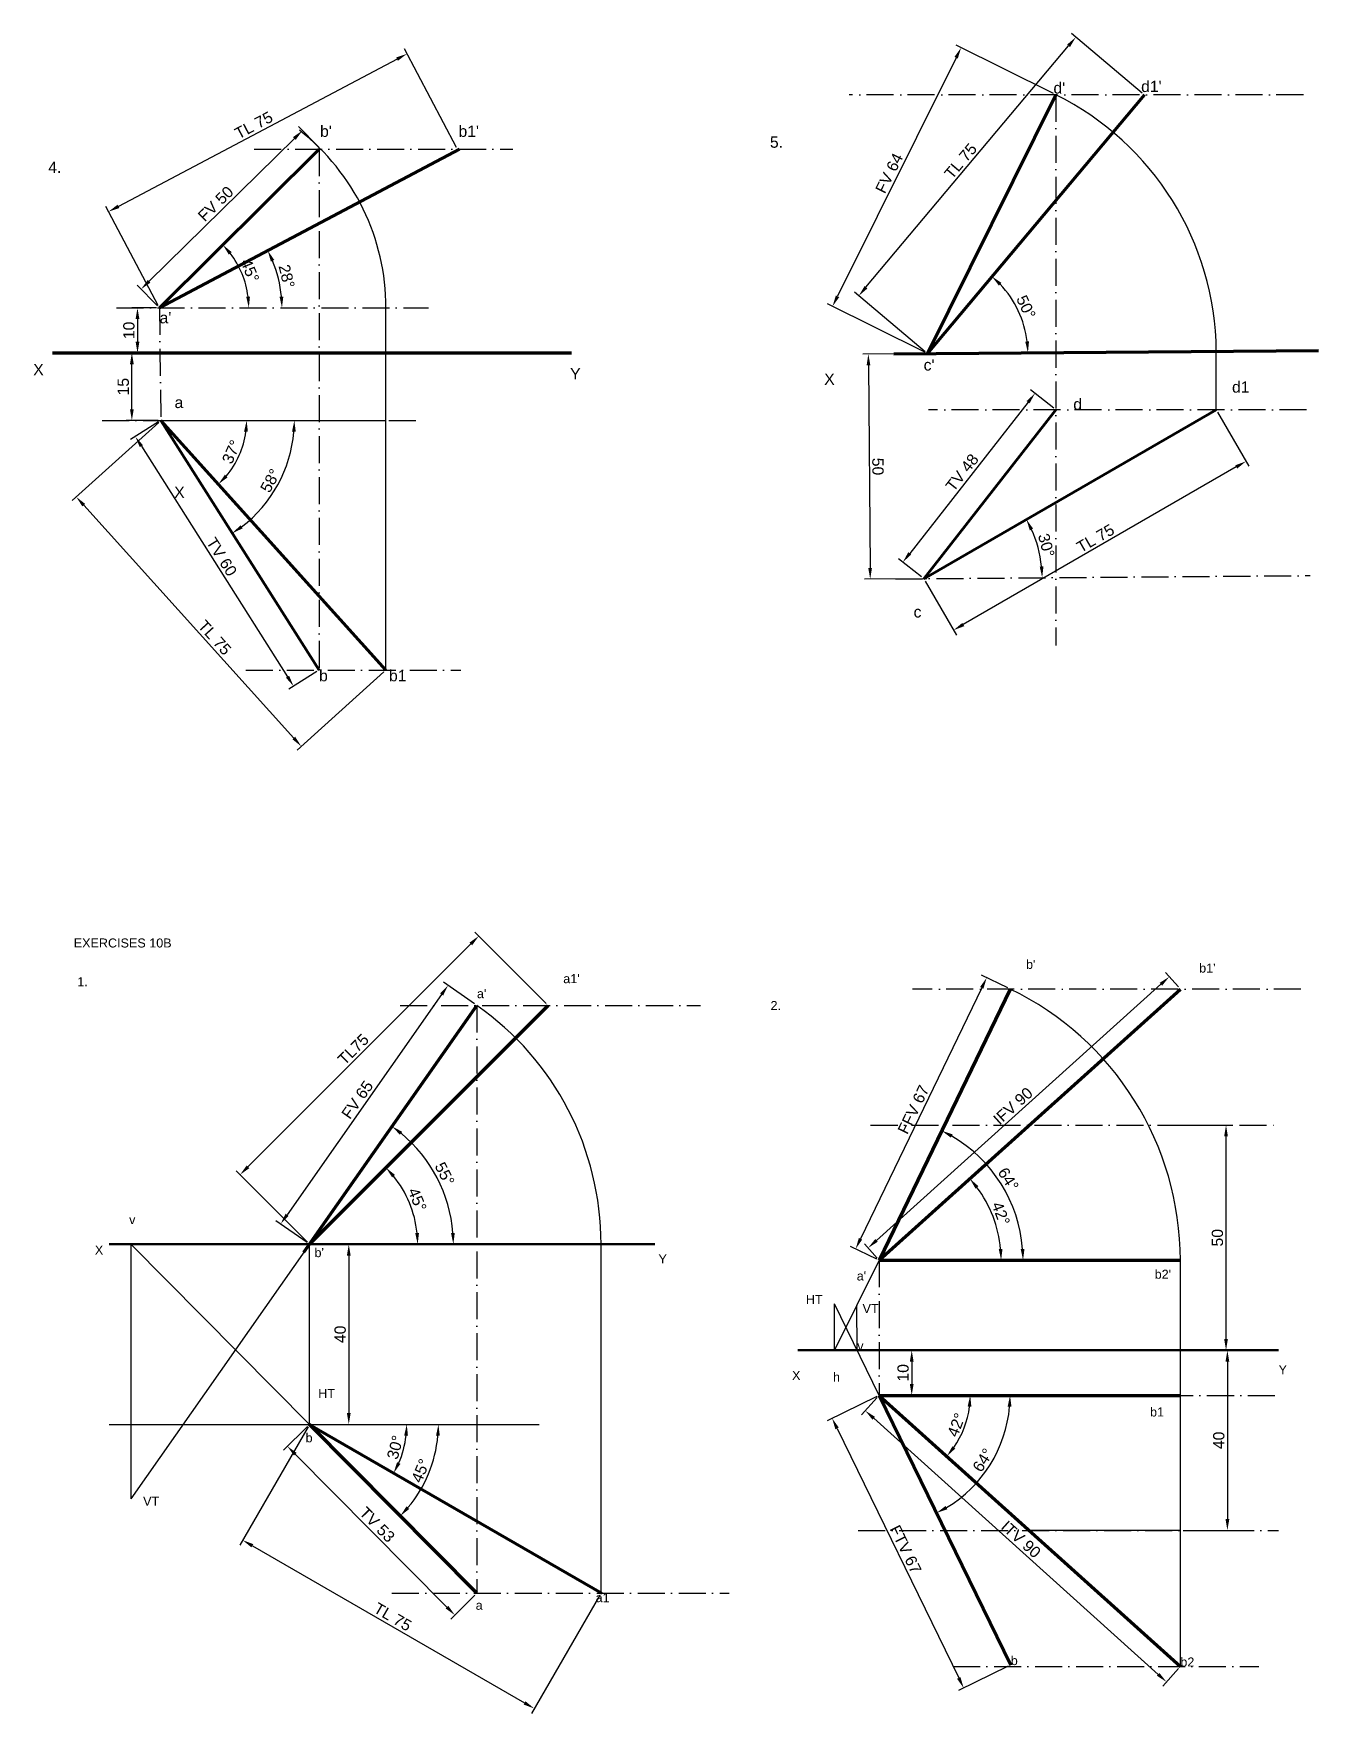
# Model space of a CAD drawing. Header units: millimetres. Extents: x 1097 to 1596, y 1025 to 1725.
# Drawn here: x 1096.7 to 1382.1, y 1337.9 to 1710.9 of the extents above; entities that cross this region are included whole.
import ezdxf

# ---------------------------------------------------------------- set-up
doc = ezdxf.new("R2010")
doc.units = ezdxf.units.MM
doc.header["$LTSCALE"] = 0.5
doc.linetypes.add('ACAD_ISO10W100', pattern=[18, 12, -3, 0, -3])
doc.styles.get("Standard").update_dxf_attribs({"font": 'arial.ttf'})
doc.dimstyles.new('ISO-25', dxfattribs={"dimtxt": 2.5, "dimasz": 2.5, "dimexe": 1.25, "dimexo": 0.625, "dimtad": 1, "dimdec": 0, "dimtxsty": 'Standard', "dimcen": 2.5, "dimadec": 0, "dimazin": 0, "dimtfac": 1, "dimtdec": 0, "dimtmove": 0, "dimatfit": 3, "dimfxl": 1, "dimarcsym": 0})

# ---------------------------------------------------------------- blocks, each defined once
blk = doc.blocks.new('*D1')
at = {"color": 0, "lineweight": -2, "transparency": 16777216}
for p, q in [((1342.99, 1697.74), (1327.26, 1710.94)), ((1281.61, 1654.59), (1326.61, 1708.22)), ((1294.78, 1640.29), (1279.05, 1653.48))]:
    blk.add_line(p, q, dxfattribs=at)
at = {"color": 0, "transparency": 16777216}
for points in [[(1326.29, 1708.49), (1326.93, 1707.95), (1328.22, 1710.13)], [(1281.3, 1654.86), (1281.93, 1654.33), (1280.01, 1652.68)]]:
    blk.add_solid(points, dxfattribs=at)
at = {"layer": 'Defpoints', "color": 0, "transparency": 16777216}
for p in [(1328.22, 1710.13), (1343.47, 1697.34), (1295.26, 1639.88)]:
    blk.add_point(p, dxfattribs=at)
at = {"color": 0, "transparency": 16777216, "insert": (1302.66, 1682.62), "char_height": 2.5, "attachment_point": 5, "rotation": 50}
blk.add_mtext('TL 75', dxfattribs=at)
blk = doc.blocks.new('*D2')
at = {"color": 0, "lineweight": -2, "transparency": 16777216}
for p, q in [((1294.71, 1639.88), (1280.9, 1639.77)), ((1282.17, 1637.28), (1282.54, 1592.28)), ((1295.11, 1589.88), (1281.31, 1589.77))]:
    blk.add_line(p, q, dxfattribs=at)
at = {"color": 0, "transparency": 16777216}
for points in [[(1282.59, 1637.28), (1281.76, 1637.28), (1282.15, 1639.78)], [(1282.95, 1592.28), (1282.12, 1592.28), (1282.56, 1589.78)]]:
    blk.add_solid(points, dxfattribs=at)
at = {"layer": 'Defpoints', "color": 0, "transparency": 16777216}
for p in [(1295.34, 1639.89), (1282.56, 1589.78), (1295.74, 1589.89)]:
    blk.add_point(p, dxfattribs=at)
at = {"color": 0, "transparency": 16777216, "insert": (1284.26, 1614.79), "char_height": 2.5, "attachment_point": 5, "rotation": 270.4626}
blk.add_mtext('50', dxfattribs=at)
blk = doc.blocks.new('*D3')
at = {"color": 0, "lineweight": -2, "transparency": 16777216}
blk.add_arc((1295.26, 1639.88), 22.32, 6.8833, 43.5793, dxfattribs=at)
at = {"color": 0, "transparency": 16777216}
for points in [[(1311.14, 1654.97), (1311.71, 1655.58), (1309.6, 1656.98)], [(1317.83, 1642.59), (1317, 1642.53), (1317.58, 1640.06)]]:
    blk.add_solid(points, dxfattribs=at)
at = {"layer": 'Defpoints', "color": 0, "transparency": 16777216}
for p in [(1343.47, 1697.34), (1316.6, 1646.4), (1287.78, 1639.82), (1295.26, 1639.88), (1382.1, 1640.59)]:
    blk.add_point(p, dxfattribs=at)
at = {"color": 0, "transparency": 16777216, "insert": (1317.17, 1650.21), "char_height": 2.5, "attachment_point": 5, "rotation": 295.2313}
blk.add_mtext('50°', dxfattribs=at)
blk = doc.blocks.new('*D4')
at = {"color": 0, "lineweight": -2, "transparency": 16777216}
blk.add_arc((1294.46, 1589.88), 26.3, 5.9114, 24.5512, dxfattribs=at)
at = {"color": 0, "transparency": 16777216}
for points in [[(1318.01, 1600.61), (1318.75, 1600.99), (1317.24, 1603.03)], [(1321.04, 1592.61), (1320.21, 1592.56), (1320.76, 1590.09)]]:
    blk.add_solid(points, dxfattribs=at)
at = {"layer": 'Defpoints', "color": 0, "transparency": 16777216}
for p in [(1359.42, 1627.38), (1320.34, 1594.58), (1288.19, 1589.83), (1294.46, 1589.88), (1380.31, 1590.57)]:
    blk.add_point(p, dxfattribs=at)
at = {"color": 0, "transparency": 16777216, "insert": (1321.67, 1597.29), "char_height": 2.5, "attachment_point": 5, "rotation": 285.2313}
blk.add_mtext('30°', dxfattribs=at)
blk = doc.blocks.new('*D5')
at = {"color": 0, "lineweight": -2, "transparency": 16777216}
for p, q in [((1301.64, 1705.57), (1275.3, 1652.6)), ((1323.26, 1697.62), (1301.63, 1708.37)), ((1294.7, 1640.16), (1273.07, 1650.91))]:
    blk.add_line(p, q, dxfattribs=at)
at = {"color": 0, "transparency": 16777216}
for points in [[(1301.27, 1705.76), (1302.01, 1705.39), (1302.75, 1707.81)], [(1274.93, 1652.78), (1275.68, 1652.41), (1274.19, 1650.36)]]:
    blk.add_solid(points, dxfattribs=at)
at = {"layer": 'Defpoints', "color": 0, "transparency": 16777216}
for p in [(1323.82, 1697.34), (1274.19, 1650.36), (1295.26, 1639.88)]:
    blk.add_point(p, dxfattribs=at)
at = {"color": 0, "transparency": 16777216, "insert": (1286.77, 1679.93), "char_height": 2.5, "attachment_point": 5, "rotation": 63.5663}
blk.add_mtext('FV 64', dxfattribs=at)
blk = doc.blocks.new('*D6')
at = {"color": 0, "lineweight": -2, "transparency": 16777216}
for p, q in [((1359.73, 1626.84), (1366.64, 1614.86)), ((1363.85, 1614.69), (1303.23, 1579.69)), ((1294.78, 1589.34), (1301.69, 1577.36))]:
    blk.add_line(p, q, dxfattribs=at)
at = {"color": 0, "transparency": 16777216}
for points in [[(1363.64, 1615.06), (1364.06, 1614.33), (1366.02, 1615.94)], [(1303.02, 1580.06), (1303.44, 1579.33), (1301.06, 1578.44)]]:
    blk.add_solid(points, dxfattribs=at)
at = {"layer": 'Defpoints', "color": 0, "transparency": 16777216}
for p in [(1359.42, 1627.38), (1294.46, 1589.88), (1301.06, 1578.44)]:
    blk.add_point(p, dxfattribs=at)
at = {"color": 0, "transparency": 16777216, "insert": (1332.59, 1598.84), "char_height": 2.5, "attachment_point": 5, "rotation": 30}
blk.add_mtext('TL 75', dxfattribs=at)
blk = doc.blocks.new('*D7')
at = {"color": 0, "lineweight": -2, "transparency": 16777216}
for p, q in [((1323.33, 1627.76), (1318.17, 1631.8)), ((1317.61, 1629.06), (1291.34, 1595.5)), ((1293.97, 1590.26), (1288.81, 1594.3))]:
    blk.add_line(p, q, dxfattribs=at)
at = {"color": 0, "transparency": 16777216}
for points in [[(1317.28, 1629.32), (1317.94, 1628.81), (1319.15, 1631.03)], [(1291.01, 1595.76), (1291.66, 1595.24), (1289.8, 1593.53)]]:
    blk.add_solid(points, dxfattribs=at)
at = {"layer": 'Defpoints', "color": 0, "transparency": 16777216}
for p in [(1323.82, 1627.38), (1289.8, 1593.53), (1294.46, 1589.88)]:
    blk.add_point(p, dxfattribs=at)
at = {"color": 0, "transparency": 16777216, "insert": (1302.98, 1613.45), "char_height": 2.5, "attachment_point": 5, "rotation": 51.9463}
blk.add_mtext('TV 48', dxfattribs=at)
blk = doc.blocks.new('*D9')
at = {"color": 0, "lineweight": -2, "transparency": 16777216}
for p, q in [((1124.55, 1624.6), (1105.28, 1607.22)), ((1154.53, 1554.49), (1107.88, 1606.21)), ((1174.55, 1569.17), (1155.28, 1551.79))]:
    blk.add_line(p, q, dxfattribs=at)
at = {"color": 0, "transparency": 16777216}
for points in [[(1108.19, 1606.48), (1107.57, 1605.93), (1106.21, 1608.06)], [(1154.84, 1554.77), (1154.23, 1554.21), (1156.21, 1552.63)]]:
    blk.add_solid(points, dxfattribs=at)
at = {"layer": 'Defpoints', "color": 0, "transparency": 16777216}
for p in [(1125.01, 1625.02), (1106.21, 1608.06), (1175.01, 1569.59)]:
    blk.add_point(p, dxfattribs=at)
at = {"color": 0, "transparency": 16777216, "insert": (1136.97, 1576.79), "char_height": 2.5, "attachment_point": 5, "rotation": 312.0516}
blk.add_mtext('TL 75', dxfattribs=at)
blk = doc.blocks.new('*D10')
at = {"color": 0, "lineweight": -2, "transparency": 16777216}
for p, q in [((1177.47, 1705.28), (1115.59, 1672.56)), ((1190.69, 1685.63), (1179.1, 1707.55)), ((1124.39, 1650.57), (1112.8, 1672.5))]:
    blk.add_line(p, q, dxfattribs=at)
at = {"color": 0, "transparency": 16777216}
for points in [[(1177.28, 1705.65), (1177.66, 1704.91), (1179.68, 1706.45)], [(1115.4, 1672.93), (1115.79, 1672.19), (1113.38, 1671.39)]]:
    blk.add_solid(points, dxfattribs=at)
at = {"layer": 'Defpoints', "color": 0, "transparency": 16777216}
for p in [(1190.98, 1685.08), (1113.38, 1671.39), (1124.68, 1650.02)]:
    blk.add_point(p, dxfattribs=at)
at = {"color": 0, "transparency": 16777216, "insert": (1145.64, 1690.6), "char_height": 2.5, "attachment_point": 5, "rotation": 27.8661}
blk.add_mtext('TL 75', dxfattribs=at)
blk = doc.blocks.new('*D11')
at = {"color": 0, "lineweight": -2, "transparency": 16777216}
for p, q in [((1124.06, 1650.02), (1118.57, 1650.02)), ((1119.82, 1647.52), (1119.82, 1642.52)), ((1124.06, 1640.02), (1118.57, 1640.02))]:
    blk.add_line(p, q, dxfattribs=at)
at = {"color": 0, "transparency": 16777216}
for points in [[(1119.4, 1647.52), (1120.24, 1647.52), (1119.82, 1650.02)], [(1119.4, 1642.52), (1120.24, 1642.52), (1119.82, 1640.02)]]:
    blk.add_solid(points, dxfattribs=at)
at = {"layer": 'Defpoints', "color": 0, "transparency": 16777216}
for p in [(1124.68, 1650.02), (1119.82, 1640.02), (1124.68, 1640.02)]:
    blk.add_point(p, dxfattribs=at)
at = {"color": 0, "transparency": 16777216, "insert": (1117.92, 1645.02), "char_height": 2.5, "attachment_point": 5, "rotation": 90}
blk.add_mtext('10', dxfattribs=at)
blk = doc.blocks.new('*D12')
at = {"color": 0, "lineweight": -2, "transparency": 16777216}
for p, q in [((1124.39, 1640.02), (1117.32, 1640.02)), ((1118.57, 1627.52), (1118.57, 1637.52)), ((1124.39, 1625.02), (1117.32, 1625.02))]:
    blk.add_line(p, q, dxfattribs=at)
at = {"color": 0, "transparency": 16777216}
for points in [[(1118.15, 1637.52), (1118.99, 1637.52), (1118.57, 1640.02)], [(1118.15, 1627.52), (1118.99, 1627.52), (1118.57, 1625.02)]]:
    blk.add_solid(points, dxfattribs=at)
at = {"layer": 'Defpoints', "color": 0, "transparency": 16777216}
for p in [(1118.57, 1640.02), (1125.01, 1640.02), (1125.01, 1625.02)]:
    blk.add_point(p, dxfattribs=at)
at = {"color": 0, "transparency": 16777216, "insert": (1116.67, 1632.52), "char_height": 2.5, "attachment_point": 5, "rotation": 90}
blk.add_mtext('15', dxfattribs=at)
blk = doc.blocks.new('*D13')
at = {"color": 0, "lineweight": -2, "transparency": 16777216}
for p, q in [((1160.08, 1685.71), (1155.57, 1690.3)), ((1122.39, 1655.92), (1154.66, 1687.65)), ((1124.24, 1650.47), (1119.73, 1655.06))]:
    blk.add_line(p, q, dxfattribs=at)
at = {"color": 0, "transparency": 16777216}
for points in [[(1154.37, 1687.95), (1154.96, 1687.35), (1156.45, 1689.4)], [(1122.1, 1656.21), (1122.68, 1655.62), (1120.61, 1654.16)]]:
    blk.add_solid(points, dxfattribs=at)
at = {"layer": 'Defpoints', "color": 0, "transparency": 16777216}
for p in [(1156.45, 1689.4), (1160.52, 1685.26), (1124.68, 1650.02)]:
    blk.add_point(p, dxfattribs=at)
at = {"color": 0, "transparency": 16777216, "insert": (1137.19, 1673.14), "char_height": 2.5, "attachment_point": 5, "rotation": 44.516}
blk.add_mtext('FV 50', dxfattribs=at)
blk = doc.blocks.new('*D14')
at = {"color": 0, "lineweight": -2, "transparency": 16777216}
for p, q in [((1124.48, 1624.69), (1118.28, 1620.76)), ((1120.68, 1619.32), (1153.14, 1568.11)), ((1159.62, 1569.26), (1153.43, 1565.33))]:
    blk.add_line(p, q, dxfattribs=at)
at = {"color": 0, "transparency": 16777216}
for points in [[(1121.03, 1619.54), (1120.33, 1619.09), (1119.34, 1621.43)], [(1153.49, 1568.33), (1152.79, 1567.89), (1154.48, 1566)]]:
    blk.add_solid(points, dxfattribs=at)
at = {"layer": 'Defpoints', "color": 0, "transparency": 16777216}
for p in [(1125.01, 1625.02), (1160.15, 1569.59), (1154.48, 1566)]:
    blk.add_point(p, dxfattribs=at)
at = {"color": 0, "transparency": 16777216, "insert": (1138.52, 1594.73), "char_height": 2.5, "attachment_point": 5, "rotation": 302.3729}
blk.add_mtext('TV 60', dxfattribs=at)
blk = doc.blocks.new('*D15')
at = {"color": 0, "lineweight": -2, "transparency": 16777216}
blk.add_arc((1124.68, 1650.02), 19.86, 7.2168, 37.5965, dxfattribs=at)
at = {"color": 0, "transparency": 16777216}
for points in [[(1140.1, 1661.86), (1140.73, 1662.41), (1138.77, 1664.02)], [(1144.8, 1652.54), (1143.97, 1652.49), (1144.54, 1650.02)]]:
    blk.add_solid(points, dxfattribs=at)
at = {"layer": 'Defpoints', "color": 0, "transparency": 16777216}
for p in [(1160.15, 1685.26), (1143.87, 1655.14), (1115.19, 1650.02), (1124.68, 1650.02), (1184.42, 1650.02)]:
    blk.add_point(p, dxfattribs=at)
at = {"color": 0, "transparency": 16777216, "insert": (1144.8, 1658.31), "char_height": 2.5, "attachment_point": 5, "rotation": 292.4067}
blk.add_mtext('45°', dxfattribs=at)
blk = doc.blocks.new('*D16')
at = {"color": 0, "lineweight": -2, "transparency": 16777216}
blk.add_arc((1124.68, 1650.02), 27.23, 5.2623, 22.6037, dxfattribs=at)
at = {"color": 0, "transparency": 16777216}
for points in [[(1149.44, 1660.31), (1150.2, 1660.66), (1148.75, 1662.75)], [(1152.21, 1652.54), (1151.38, 1652.5), (1151.91, 1650.02)]]:
    blk.add_solid(points, dxfattribs=at)
at = {"layer": 'Defpoints', "color": 0, "transparency": 16777216}
for p in [(1191.33, 1685.26), (1151.55, 1654.42), (1115.19, 1650.02), (1124.68, 1650.02), (1184.42, 1650.02)]:
    blk.add_point(p, dxfattribs=at)
at = {"color": 0, "transparency": 16777216, "insert": (1152.95, 1657.04), "char_height": 2.5, "attachment_point": 5, "rotation": 283.933}
blk.add_mtext('28°', dxfattribs=at)
blk = doc.blocks.new('*D17')
at = {"color": 0, "lineweight": -2, "transparency": 16777216}
blk.add_arc((1125.01, 1625.02), 19.06, 319.5708, 352.4808, dxfattribs=at)
at = {"color": 0, "transparency": 16777216}
for points in [[(1143.49, 1622.55), (1144.33, 1622.5), (1144.07, 1625.02)], [(1139.82, 1612.37), (1139.22, 1612.95), (1137.78, 1610.87)]]:
    blk.add_solid(points, dxfattribs=at)
at = {"layer": 'Defpoints', "color": 0, "transparency": 16777216}
for p in [(1125.01, 1625.02), (1125.01, 1625.02), (1175.01, 1625.02), (1141.18, 1614.93), (1175.01, 1569.59)]:
    blk.add_point(p, dxfattribs=at)
at = {"color": 0, "transparency": 16777216, "insert": (1140.69, 1618.05), "char_height": 2.5, "attachment_point": 5, "rotation": 66.0258}
blk.add_mtext('37%%D', dxfattribs=at)
blk = doc.blocks.new('*D18')
at = {"color": 0, "lineweight": -2, "transparency": 16777216}
blk.add_arc((1125.01, 1625.02), 29.65, 307.2049, 355.168, dxfattribs=at)
at = {"color": 0, "transparency": 16777216}
for points in [[(1154.14, 1622.54), (1154.97, 1622.51), (1154.66, 1625.02)], [(1143.18, 1601.06), (1142.7, 1601.75), (1140.89, 1599.98)]]:
    blk.add_solid(points, dxfattribs=at)
at = {"layer": 'Defpoints', "color": 0, "transparency": 16777216}
for p in [(1125.01, 1625.02), (1125.01, 1625.02), (1175.01, 1625.02), (1148.24, 1606.6), (1160.15, 1569.59)]:
    blk.add_point(p, dxfattribs=at)
at = {"color": 0, "transparency": 16777216, "insert": (1149.33, 1611.65), "char_height": 2.5, "attachment_point": 5, "rotation": 61.1865}
blk.add_mtext('58°', dxfattribs=at)
blk = doc.blocks.new('*D36')
at = {"color": 0, "lineweight": -2, "transparency": 16777216}
for p, q in [((1194.7, 1495.45), (1187.78, 1500.3)), ((1187.37, 1497.54), (1153.04, 1448.6)), ((1157.5, 1442.42), (1150.58, 1447.27))]:
    blk.add_line(p, q, dxfattribs=at)
at = {"color": 0, "transparency": 16777216}
for points in [[(1187.03, 1497.78), (1187.71, 1497.3), (1188.81, 1499.58)], [(1152.7, 1448.84), (1153.38, 1448.36), (1151.61, 1446.55)]]:
    blk.add_solid(points, dxfattribs=at)
at = {"layer": 'Defpoints', "color": 0, "transparency": 16777216}
for p in [(1195.21, 1495.09), (1151.61, 1446.55), (1158.01, 1442.06)]:
    blk.add_point(p, dxfattribs=at)
at = {"color": 0, "transparency": 16777216, "insert": (1168.65, 1474.16), "char_height": 2.5, "attachment_point": 5, "rotation": 54.953}
blk.add_mtext('FV 65', dxfattribs=at)
blk = doc.blocks.new('*D37')
at = {"color": 0, "lineweight": -2, "transparency": 16777216}
for p, q in [((1210.6, 1495.53), (1194.73, 1511.4)), ((1193.85, 1508.75), (1144.35, 1459.25)), ((1157.57, 1442.5), (1141.7, 1458.37))]:
    blk.add_line(p, q, dxfattribs=at)
at = {"color": 0, "transparency": 16777216}
for points in [[(1193.56, 1509.05), (1194.15, 1508.46), (1195.62, 1510.52)], [(1144.06, 1459.55), (1144.65, 1458.96), (1142.59, 1457.49)]]:
    blk.add_solid(points, dxfattribs=at)
at = {"layer": 'Defpoints', "color": 0, "transparency": 16777216}
for p in [(1211.05, 1495.09), (1142.59, 1457.49), (1158.01, 1442.06)]:
    blk.add_point(p, dxfattribs=at)
at = {"color": 0, "transparency": 16777216, "insert": (1167.76, 1485.34), "char_height": 2.5, "width": 3.5795, "attachment_point": 5, "rotation": 45}
blk.add_mtext('TL75', dxfattribs=at)
blk = doc.blocks.new('*D38')
at = {"color": 0, "lineweight": -2, "transparency": 16777216}
for p, q in [((1157.57, 1401.62), (1152.22, 1396.32)), ((1188.55, 1361.47), (1154.87, 1395.42)), ((1194.77, 1364.12), (1189.42, 1358.82))]:
    blk.add_line(p, q, dxfattribs=at)
at = {"color": 0, "transparency": 16777216}
for points in [[(1155.17, 1395.72), (1154.58, 1395.13), (1153.11, 1397.2)], [(1188.85, 1361.76), (1188.25, 1361.18), (1190.31, 1359.7)]]:
    blk.add_solid(points, dxfattribs=at)
at = {"layer": 'Defpoints', "color": 0, "transparency": 16777216}
for p in [(1158.01, 1402.06), (1153.11, 1397.2), (1195.21, 1364.56)]:
    blk.add_point(p, dxfattribs=at)
at = {"color": 0, "transparency": 16777216, "insert": (1173.06, 1379.79), "char_height": 2.5, "attachment_point": 5, "rotation": 314.7692}
blk.add_mtext('TV 53', dxfattribs=at)
blk = doc.blocks.new('*D39')
at = {"color": 0, "lineweight": -2, "transparency": 16777216}
for p, q in [((1157.7, 1401.52), (1142.55, 1375.27)), ((1145.34, 1375.1), (1205.79, 1340.2)), ((1222.48, 1364.12), (1207.33, 1337.87))]:
    blk.add_line(p, q, dxfattribs=at)
at = {"color": 0, "transparency": 16777216}
for points in [[(1145.55, 1375.46), (1145.13, 1374.74), (1143.17, 1376.35)], [(1205.99, 1340.56), (1205.58, 1339.84), (1207.95, 1338.95)]]:
    blk.add_solid(points, dxfattribs=at)
at = {"layer": 'Defpoints', "color": 0, "transparency": 16777216}
for p in [(1158.01, 1402.06), (1222.79, 1364.66), (1207.95, 1338.95)]:
    blk.add_point(p, dxfattribs=at)
at = {"color": 0, "transparency": 16777216, "insert": (1176.51, 1359.3), "char_height": 2.5, "attachment_point": 5, "rotation": 330}
blk.add_mtext('TL 75', dxfattribs=at)
blk = doc.blocks.new('*D40')
at = {"color": 0, "lineweight": -2, "transparency": 16777216}
for p, q in [((1158.64, 1442.06), (1168, 1442.06)), ((1166.75, 1439.56), (1166.75, 1404.56)), ((1158.64, 1402.06), (1168, 1402.06))]:
    blk.add_line(p, q, dxfattribs=at)
at = {"color": 0, "transparency": 16777216}
for points in [[(1166.33, 1439.56), (1167.16, 1439.56), (1166.75, 1442.06)], [(1166.33, 1404.56), (1167.16, 1404.56), (1166.75, 1402.06)]]:
    blk.add_solid(points, dxfattribs=at)
at = {"layer": 'Defpoints', "color": 0, "transparency": 16777216}
for p in [(1158.01, 1442.06), (1158.01, 1402.06), (1166.75, 1402.06)]:
    blk.add_point(p, dxfattribs=at)
at = {"color": 0, "transparency": 16777216, "insert": (1164.84, 1422.06), "char_height": 2.5, "attachment_point": 5, "rotation": 90}
blk.add_mtext('40', dxfattribs=at)
blk = doc.blocks.new('*D41')
at = {"color": 0, "lineweight": -2, "transparency": 16777216}
blk.add_arc((1158.01, 1442.06), 24.04, 5.961, 39.039, dxfattribs=at)
at = {"color": 0, "transparency": 16777216}
for points in [[(1176.38, 1456.92), (1176.99, 1457.48), (1175.01, 1459.06)], [(1182.34, 1444.58), (1181.51, 1444.53), (1182.05, 1442.06)]]:
    blk.add_solid(points, dxfattribs=at)
at = {"layer": 'Defpoints', "color": 0, "transparency": 16777216}
for p in [(1211.05, 1495.09), (1181.23, 1448.28), (1113.51, 1442.06), (1158.01, 1442.06), (1234.75, 1442.06)]:
    blk.add_point(p, dxfattribs=at)
at = {"color": 0, "transparency": 16777216, "insert": (1181.97, 1451.98), "char_height": 2.5, "attachment_point": 5, "rotation": 292.5}
blk.add_mtext('45°', dxfattribs=at)
blk = doc.blocks.new('*D42')
at = {"color": 0, "lineweight": -2, "transparency": 16777216}
blk.add_arc((1158.01, 1442.06), 31.96, 4.4827, 50.4703, dxfattribs=at)
at = {"color": 0, "transparency": 16777216}
for points in [[(1178.1, 1466.38), (1178.61, 1467.04), (1176.37, 1468.23)], [(1190.29, 1444.57), (1189.46, 1444.54), (1189.97, 1442.06)]]:
    blk.add_solid(points, dxfattribs=at)
at = {"layer": 'Defpoints', "color": 0, "transparency": 16777216}
for p in [(1195.21, 1495.09), (1188.36, 1452.1), (1113.51, 1442.06), (1156.77, 1440.29), (1234.75, 1442.06)]:
    blk.add_point(p, dxfattribs=at)
at = {"color": 0, "transparency": 16777216, "insert": (1188.05, 1457.68), "char_height": 2.5, "attachment_point": 5, "rotation": 297.4765}
blk.add_mtext('55°', dxfattribs=at)
blk = doc.blocks.new('*D43')
at = {"color": 0, "lineweight": -2, "transparency": 16777216}
blk.add_arc((1158.01, 1402.06), 21.61, 336.6332, 353.3668, dxfattribs=at)
at = {"color": 0, "transparency": 16777216}
for points in [[(1179.06, 1399.59), (1179.89, 1399.54), (1179.62, 1402.06)], [(1178.22, 1393.3), (1177.47, 1393.68), (1176.72, 1391.26)]]:
    blk.add_solid(points, dxfattribs=at)
at = {"layer": 'Defpoints', "color": 0, "transparency": 16777216}
for p in [(1113.51, 1402.06), (1158.01, 1402.06), (1209, 1402.06), (1178.32, 1394.67), (1222.96, 1364.56)]:
    blk.add_point(p, dxfattribs=at)
at = {"color": 0, "transparency": 16777216, "insert": (1177.05, 1396.96), "char_height": 2.5, "attachment_point": 5, "rotation": 75}
blk.add_mtext('30°', dxfattribs=at)
blk = doc.blocks.new('*D44')
at = {"color": 0, "lineweight": -2, "transparency": 16777216}
blk.add_arc((1158.01, 1402.06), 28.64, 319.7716, 354.9976, dxfattribs=at)
at = {"color": 0, "transparency": 16777216}
for points in [[(1186.13, 1399.58), (1186.96, 1399.54), (1186.66, 1402.06)], [(1180.19, 1383.28), (1179.57, 1383.84), (1178.18, 1381.72)]]:
    blk.add_solid(points, dxfattribs=at)
at = {"layer": 'Defpoints', "color": 0, "transparency": 16777216}
for p in [(1113.51, 1402.06), (1158.01, 1402.06), (1209, 1402.06), (1182.78, 1387.67), (1195.21, 1364.56)]:
    blk.add_point(p, dxfattribs=at)
at = {"color": 0, "transparency": 16777216, "insert": (1182.7, 1391.77), "char_height": 2.5, "attachment_point": 5, "rotation": 67.3846}
blk.add_mtext('45°', dxfattribs=at)
blk = doc.blocks.new('*D68')
at = {"color": 0, "lineweight": -2, "transparency": 16777216}
for p, q in [((1313.09, 1499.01), (1307.3, 1501.81)), ((1307.34, 1499.01), (1280.42, 1443.29)), ((1284, 1438.78), (1278.2, 1441.58))]:
    blk.add_line(p, q, dxfattribs=at)
at = {"color": 0, "transparency": 16777216}
for points in [[(1306.96, 1499.19), (1307.71, 1498.83), (1308.43, 1501.26)], [(1280.04, 1443.47), (1280.79, 1443.11), (1279.33, 1441.04)]]:
    blk.add_solid(points, dxfattribs=at)
at = {"layer": 'Defpoints', "color": 0, "transparency": 16777216}
for p in [(1313.66, 1498.73), (1279.33, 1441.04), (1284.56, 1438.51)]:
    blk.add_point(p, dxfattribs=at)
at = {"color": 0, "transparency": 16777216, "insert": (1292.17, 1471.98), "char_height": 2.5, "attachment_point": 5, "rotation": 64.2112}
blk.add_mtext('FFV 67', dxfattribs=at)
blk = doc.blocks.new('*D69')
at = {"color": 0, "lineweight": -2, "transparency": 16777216}
for p, q in [((1347.12, 1499.8), (1283.95, 1442.92)), ((1351.02, 1499.2), (1348.14, 1502.4)), ((1284.14, 1438.98), (1281.26, 1442.18))]:
    blk.add_line(p, q, dxfattribs=at)
at = {"color": 0, "transparency": 16777216}
for points in [[(1346.84, 1500.11), (1347.4, 1499.49), (1348.98, 1501.47)], [(1283.68, 1443.23), (1284.23, 1442.61), (1282.1, 1441.25)]]:
    blk.add_solid(points, dxfattribs=at)
at = {"layer": 'Defpoints', "color": 0, "transparency": 16777216}
for p in [(1351.44, 1498.73), (1282.1, 1441.25), (1284.56, 1438.51)]:
    blk.add_point(p, dxfattribs=at)
at = {"color": 0, "transparency": 16777216, "insert": (1314.27, 1472.77), "char_height": 2.5, "attachment_point": 5, "rotation": 42}
blk.add_mtext('IFV 90', dxfattribs=at)
blk = doc.blocks.new('*D70')
at = {"color": 0, "lineweight": -2, "transparency": 16777216}
for p, q in [((1285.18, 1418.51), (1293.03, 1418.51)), ((1291.78, 1416.01), (1291.78, 1411.01)), ((1285.18, 1408.51), (1293.03, 1408.51))]:
    blk.add_line(p, q, dxfattribs=at)
at = {"color": 0, "transparency": 16777216}
for points in [[(1291.36, 1416.01), (1292.19, 1416.01), (1291.78, 1418.51)], [(1291.36, 1411.01), (1292.19, 1411.01), (1291.78, 1408.51)]]:
    blk.add_solid(points, dxfattribs=at)
at = {"layer": 'Defpoints', "color": 0, "transparency": 16777216}
for p in [(1284.56, 1418.51), (1284.56, 1408.51), (1291.78, 1408.51)]:
    blk.add_point(p, dxfattribs=at)
at = {"color": 0, "transparency": 16777216, "insert": (1289.87, 1413.51), "char_height": 2.5, "attachment_point": 5, "rotation": 90}
blk.add_mtext('10', dxfattribs=at)
blk = doc.blocks.new('*D71')
at = {"color": 0, "lineweight": -2, "transparency": 16777216}
for p, q in [((1284, 1408.24), (1272.97, 1402.86)), ((1275.19, 1401.16), (1302.22, 1345.74)), ((1313.22, 1348.33), (1302.2, 1342.95))]:
    blk.add_line(p, q, dxfattribs=at)
at = {"color": 0, "transparency": 16777216}
for points in [[(1275.57, 1401.35), (1274.82, 1400.98), (1274.1, 1403.41)], [(1302.6, 1345.93), (1301.85, 1345.56), (1303.32, 1343.5)]]:
    blk.add_solid(points, dxfattribs=at)
at = {"layer": 'Defpoints', "color": 0, "transparency": 16777216}
for p in [(1284.56, 1408.51), (1313.78, 1348.6), (1303.32, 1343.5)]:
    blk.add_point(p, dxfattribs=at)
at = {"color": 0, "transparency": 16777216, "insert": (1290.42, 1374.29), "char_height": 2.5, "attachment_point": 5, "rotation": 296}
blk.add_mtext('FTV 67', dxfattribs=at)
blk = doc.blocks.new('*D72')
at = {"color": 0, "lineweight": -2, "transparency": 16777216}
for p, q in [((1284.14, 1408.05), (1280.64, 1404.16)), ((1283.34, 1403.42), (1346.5, 1346.54)), ((1351.02, 1347.83), (1347.53, 1343.94))]:
    blk.add_line(p, q, dxfattribs=at)
at = {"color": 0, "transparency": 16777216}
for points in [[(1283.62, 1403.73), (1283.06, 1403.11), (1281.48, 1405.09)], [(1346.78, 1346.85), (1346.23, 1346.23), (1348.36, 1344.87)]]:
    blk.add_solid(points, dxfattribs=at)
at = {"layer": 'Defpoints', "color": 0, "transparency": 16777216}
for p in [(1284.56, 1408.51), (1351.44, 1348.29), (1348.36, 1344.87)]:
    blk.add_point(p, dxfattribs=at)
at = {"color": 0, "transparency": 16777216, "insert": (1316.05, 1376.52), "char_height": 2.5, "attachment_point": 5, "rotation": 318}
blk.add_mtext('ITV 90', dxfattribs=at)
blk = doc.blocks.new('*D73')
at = {"color": 0, "lineweight": -2, "transparency": 16777216}
for p, q in [((1352.07, 1468.51), (1362.84, 1468.51)), ((1361.59, 1421.01), (1361.59, 1466.01)), ((1352.07, 1418.51), (1362.84, 1418.51))]:
    blk.add_line(p, q, dxfattribs=at)
at = {"color": 0, "transparency": 16777216}
for points in [[(1361.17, 1466.01), (1362, 1466.01), (1361.59, 1468.51)], [(1361.17, 1421.01), (1362, 1421.01), (1361.59, 1418.51)]]:
    blk.add_solid(points, dxfattribs=at)
at = {"layer": 'Defpoints', "color": 0, "transparency": 16777216}
for p in [(1351.44, 1468.51), (1361.59, 1468.51), (1351.44, 1418.51)]:
    blk.add_point(p, dxfattribs=at)
at = {"color": 0, "transparency": 16777216, "insert": (1359.68, 1443.51), "char_height": 2.5, "attachment_point": 5, "rotation": 90}
blk.add_mtext('50', dxfattribs=at)
blk = doc.blocks.new('*D74')
at = {"color": 0, "lineweight": -2, "transparency": 16777216}
for p, q in [((1352.07, 1418.51), (1363.14, 1418.51)), ((1361.89, 1416.01), (1361.89, 1381.01)), ((1352.07, 1378.51), (1363.14, 1378.51))]:
    blk.add_line(p, q, dxfattribs=at)
at = {"color": 0, "transparency": 16777216}
for points in [[(1361.47, 1416.01), (1362.31, 1416.01), (1361.89, 1418.51)], [(1361.47, 1381.01), (1362.31, 1381.01), (1361.89, 1378.51)]]:
    blk.add_solid(points, dxfattribs=at)
at = {"layer": 'Defpoints', "color": 0, "transparency": 16777216}
for p in [(1351.44, 1418.51), (1351.44, 1378.51), (1361.89, 1378.51)]:
    blk.add_point(p, dxfattribs=at)
at = {"color": 0, "transparency": 16777216, "insert": (1359.99, 1398.51), "char_height": 2.5, "attachment_point": 5, "rotation": 90}
blk.add_mtext('40', dxfattribs=at)
blk = doc.blocks.new('*D75')
at = {"color": 0, "lineweight": -2, "transparency": 16777216}
blk.add_arc((1284.56, 1438.51), 27.08, 5.2918, 36.7082, dxfattribs=at)
at = {"color": 0, "transparency": 16777216}
for points in [[(1305.94, 1454.43), (1306.59, 1454.96), (1304.68, 1456.63)], [(1311.94, 1441.03), (1311.11, 1440.99), (1311.64, 1438.51)]]:
    blk.add_solid(points, dxfattribs=at)
at = {"layer": 'Defpoints', "color": 0, "transparency": 16777216}
for p in [(1351.44, 1498.73), (1310.83, 1445.06), (1284.56, 1438.51), (1284.56, 1438.51), (1351.44, 1438.51)]:
    blk.add_point(p, dxfattribs=at)
at = {"color": 0, "transparency": 16777216, "insert": (1311.59, 1448.89), "char_height": 2.5, "attachment_point": 5, "rotation": 291}
blk.add_mtext('42°', dxfattribs=at)
blk = doc.blocks.new('*D76')
at = {"color": 0, "lineweight": -2, "transparency": 16777216}
blk.add_arc((1284.56, 1438.51), 31.94, 4.4856, 59.7257, dxfattribs=at)
at = {"color": 0, "transparency": 16777216}
for points in [[(1300.47, 1465.73), (1300.86, 1466.47), (1298.46, 1467.27)], [(1316.82, 1441.03), (1315.99, 1440.99), (1316.5, 1438.51)]]:
    blk.add_solid(points, dxfattribs=at)
at = {"layer": 'Defpoints', "color": 0, "transparency": 16777216}
for p in [(1313.66, 1498.73), (1314.3, 1450.17), (1284.56, 1438.51), (1284.56, 1438.51), (1351.44, 1438.51)]:
    blk.add_point(p, dxfattribs=at)
at = {"color": 0, "transparency": 16777216, "insert": (1313.23, 1456.5), "char_height": 2.5, "attachment_point": 5, "rotation": 302.1056}
blk.add_mtext('64°', dxfattribs=at)
blk = doc.blocks.new('*D77')
at = {"color": 0, "lineweight": -2, "transparency": 16777216}
blk.add_arc((1284.56, 1408.51), 20.21, 325.0906, 352.9094, dxfattribs=at)
at = {"color": 0, "transparency": 16777216}
for points in [[(1304.2, 1406.04), (1305.03, 1405.99), (1304.77, 1408.51)], [(1301.46, 1396.69), (1300.81, 1397.2), (1299.58, 1394.99)]]:
    blk.add_solid(points, dxfattribs=at)
at = {"layer": 'Defpoints', "color": 0, "transparency": 16777216}
for p in [(1284.56, 1408.51), (1284.56, 1408.51), (1373.26, 1408.51), (1302.41, 1399.02), (1351.44, 1348.29)]:
    blk.add_point(p, dxfattribs=at)
at = {"color": 0, "transparency": 16777216, "insert": (1301.68, 1401.94), "char_height": 2.5, "attachment_point": 5, "rotation": 69}
blk.add_mtext('42°', dxfattribs=at)
blk = doc.blocks.new('*D78')
at = {"color": 0, "lineweight": -2, "transparency": 16777216}
blk.add_arc((1284.56, 1408.51), 29.06, 300.9308, 355.0692, dxfattribs=at)
at = {"color": 0, "transparency": 16777216}
for points in [[(1313.09, 1406.03), (1313.93, 1406), (1313.62, 1408.51)], [(1299.69, 1383.22), (1299.3, 1383.95), (1297.3, 1382.39)]]:
    blk.add_solid(points, dxfattribs=at)
at = {"layer": 'Defpoints', "color": 0, "transparency": 16777216}
for p in [(1284.56, 1408.51), (1284.56, 1408.51), (1373.26, 1408.51), (1305.93, 1388.82), (1313.78, 1348.6)]:
    blk.add_point(p, dxfattribs=at)
at = {"color": 0, "transparency": 16777216, "insert": (1307.59, 1394.12), "char_height": 2.5, "attachment_point": 5, "rotation": 58}
blk.add_mtext('64°', dxfattribs=at)

msp = doc.modelspace()

# ---------------------------------------------------------------- linework, layer by layer
at = {"color": 1, "linetype": 'ACAD_ISO10W100'}
for p, q in [((1378.76, 1697.34), (1277.89, 1697.34)), ((1323.82, 1697.34), (1323.82, 1575.07)), ((1145.75, 1685.26), (1203.17, 1685.26)), ((1160.15, 1685.26), (1160.15, 1569.59)), ((1115.19, 1650.02), (1184.42, 1650.02)), ((1124.68, 1650.02), (1125.01, 1625.02)), ((1379.43, 1627.38), (1295.49, 1627.38)), ((1111.95, 1625.02), (1182.57, 1625.02)), ((1288.19, 1589.83), (1380.31, 1590.57)), ((1143.9, 1569.59), (1191.6, 1569.59)), ((1378.23, 1498.73), (1291.92, 1498.73)), ((1178.16, 1495.09), (1244.9, 1495.09)), ((1195.21, 1495.09), (1195.21, 1364.56)), ((1282.66, 1468.51), (1373.26, 1468.51)), ((1351.44, 1438.51), (1284.56, 1438.51)), ((1284.56, 1438.51), (1284.56, 1408.51)), ((1284.56, 1408.51), (1373.26, 1408.51)), ((1279.9, 1378.51), (1373.26, 1378.51)), ((1176.33, 1364.56), (1251.2, 1364.56)), ((1300.98, 1348.29), (1368.88, 1348.29))]:
    msp.add_line(p, q, dxfattribs=at)
at = {"lineweight": 60}
for p, q in [((1295.26, 1639.88), (1343.47, 1697.34)), ((1323.82, 1697.34), (1295.26, 1639.88)), ((1124.68, 1650.02), (1160.15, 1685.26)), ((1124.68, 1650.02), (1191.33, 1685.26)), ((1294.46, 1589.88), (1359.42, 1627.38)), ((1294.46, 1589.88), (1323.82, 1627.38)), ((1125.01, 1625.02), (1175.01, 1569.59)), ((1160.15, 1569.59), (1125.01, 1625.02))]:
    msp.add_line(p, q, dxfattribs=at)
for p, q in [((1175.01, 1569.59), (1175.01, 1650.02)), ((1359.42, 1627.38), (1359.42, 1640.4)), ((1125.01, 1625.02), (1175.01, 1625.02)), ((1118.33, 1442.06), (1118.33, 1385.49)), ((1158.01, 1442.06), (1118.33, 1385.49)), ((1158.01, 1402.06), (1118.33, 1442.06)), ((1158.01, 1402.06), (1158.01, 1442.06)), ((1222.79, 1364.56), (1222.79, 1442.06)), ((1284.56, 1438.51), (1274.66, 1418.51)), ((1351.44, 1418.51), (1351.44, 1438.51)), ((1274.66, 1418.51), (1274.66, 1428.81)), ((1284.56, 1408.51), (1274.66, 1428.81)), ((1279.68, 1418.51), (1279.61, 1428.51)), ((1351.44, 1348.29), (1351.44, 1418.51)), ((1113.51, 1402.06), (1209, 1402.06)), ((1351.44, 1378.51), (1317.88, 1378.51))]:
    msp.add_line(p, q)
at = {"lineweight": 100}
for p, q in [((1100.91, 1640.02), (1216.25, 1640.02)), ((1287.78, 1639.82), (1382.1, 1640.59))]:
    msp.add_line(p, q, dxfattribs=at)
at = {"lineweight": 70}
for p, q in [((1284.56, 1438.51), (1351.44, 1498.73)), ((1313.66, 1498.73), (1284.56, 1438.51)), ((1156.77, 1440.29), (1195.21, 1495.09)), ((1158.01, 1442.06), (1211.05, 1495.09)), ((1284.56, 1438.51), (1351.44, 1438.51)), ((1284.56, 1408.51), (1351.44, 1348.29)), ((1284.56, 1408.51), (1313.78, 1348.6)), ((1284.56, 1408.51), (1351.44, 1408.51)), ((1158.01, 1402.06), (1222.96, 1364.56)), ((1195.21, 1364.56), (1158.01, 1402.06))]:
    msp.add_line(p, q, dxfattribs=at)
at = {"lineweight": 50}
for p, q in [((1113.51, 1442.06), (1234.75, 1442.06)), ((1266.48, 1418.51), (1373.26, 1418.51))]:
    msp.add_line(p, q, dxfattribs=at)
for centre, radius, start, end in [((1295.26, 1639.88), 64.16, 0.4626, 63.5663), ((1124.91, 1650.02), 50.1, 0, 51.9298), ((1284.56, 1438.51), 66.88, 0, 64.2112), ((1158.01, 1442.06), 64.78, 0, 54.953)]:
    msp.add_arc(centre, radius, start, end)

# ---------------------------------------------------------------- texts
for s, p in [('EXERCISES 10B', (1105.66, 1507.97)), ("b'", (1317.17, 1503.22)), ("b1'", (1355.62, 1502.4)), ('1.', (1106.45, 1499.37)), ("a1'", (1214.38, 1500.05)), ("a'", (1195.21, 1496.72)), ('2.', (1260.42, 1494.08)), ('v', (1117.96, 1446.53)), ('X', (1110.35, 1439.77)), ("b'", (1159.13, 1439.2)), ('Y', (1235.53, 1437.8)), ("b2'", (1345.74, 1434.41)), ("a'", (1279.57, 1434.02)), ('HT', (1268.28, 1428.81)), ('VT', (1280.86, 1426.78)), ('v', (1279.68, 1418.51)), ('X', (1265.2, 1411.93)), ('Y', (1373.26, 1413.21)), ('h', (1274.29, 1411.56)), ('HT', (1159.97, 1407.94)), ('b1', (1344.71, 1403.81)), ('b', (1157.15, 1398.08)), ('VT', (1121.07, 1383.99)), ('a', (1194.93, 1360.89)), ('a1', (1221.56, 1362.57)), ('b', (1313.78, 1348.6)), ('b2', (1351.44, 1348.29))]:
    msp.add_text(s, height=2).set_placement(p)
at = {"char_height": 2.5, "attachment_point": 1}
for s, insert in [("d'", (1323.26, 1700.12)), ("d1'", (1342.73, 1700.46)), ("b'                             b1'", (1160.37, 1690.5)), ('5.', (1260.29, 1688.09)), ('4.', (1100, 1682.5)), ("a'", (1124.73, 1649.08)), ("c'", (1294.43, 1638.6)), ('X', (1096.66, 1637.56)), ('Y', (1215.91, 1636.64)), ('X', (1272.34, 1635.43)), ('d1', (1362.92, 1633.7)), ('a', (1128.06, 1630.27)), ('d', (1327.67, 1629.88)), ('X', (1127.97, 1610.31)), ('c', (1292.2, 1583.76)), ('b              b1', (1160.15, 1569.59))]:
    msp.add_mtext(s, dxfattribs=dict(at, insert=insert))

# ---------------------------------------------------------------- dimensions: what is measured, and where the dimension line sits
for p1, p2, distance, text, picture, middle in [((1295.26, 1639.88), (1343.47, 1697.34), 19.91, 'TL <>', '*D1', (1302.66, 1682.62)), ((1190.98, 1685.08), (1124.68, 1650.02), -24.18, 'TL <>', '*D10', (1145.64, 1690.6)), ((1323.82, 1697.34), (1295.26, 1639.88), -23.53, 'FV <>', '*D5', (1286.77, 1679.93)), ((1124.68, 1650.02), (1160.52, 1685.26), 5.81, 'FV <>', '*D13', (1137.19, 1673.14)), ((1323.82, 1627.38), (1294.46, 1589.88), -5.93, 'TV <>', '*D7', (1302.98, 1613.45)), ((1359.42, 1627.38), (1294.46, 1589.88), 13.2, 'TL <>', '*D6', (1332.59, 1598.84)), ((1125.01, 1625.02), (1160.15, 1569.59), -6.71, 'TV 60', '*D14', (1138.52, 1594.73)), ((1211.05, 1495.09), (1158.01, 1442.06), -21.82, 'TL<>', '*D37', (1167.76, 1485.34)), ((1195.21, 1495.09), (1158.01, 1442.06), -7.82, 'FV <>', '*D36', (1168.65, 1474.16)), ((1313.66, 1498.73), (1284.56, 1438.51), -5.81, 'FFV <>', '*D68', (1292.17, 1471.98)), ((1351.44, 1498.73), (1284.56, 1438.51), -3.68, 'IFV <>', '*D69', (1314.27, 1472.77)), ((1284.56, 1408.51), (1313.78, 1348.6), -11.64, 'FTV <>', '*D71', (1290.42, 1374.29)), ((1158.01, 1402.06), (1222.79, 1364.66), -29.68, 'TL <>', '*D39', (1176.51, 1359.3)), ((1195.21, 1364.56), (1158.01, 1402.06), 6.9, 'TV <>', '*D38', (1173.06, 1379.79))]:
    dim = msp.add_aligned_dim(p1=p1, p2=p2, distance=distance, text=text, dimstyle='ISO-25')
    dim.commit()
    dim.dimension.update_dxf_attribs({"geometry": picture, "text_midpoint": middle})
for base, line1, line2, picture, middle in [((1316.6, 1646.4), ((1287.78, 1639.82), (1382.1, 1640.59)), ((1295.26, 1639.88), (1343.47, 1697.34)), '*D3', (1317.17, 1650.21)), ((1143.87, 1655.14), ((1124.68, 1650.02), (1160.15, 1685.26)), ((1115.19, 1650.02), (1184.42, 1650.02)), '*D15', (1144.8, 1658.31)), ((1151.55, 1654.42), ((1124.68, 1650.02), (1191.33, 1685.26)), ((1115.19, 1650.02), (1184.42, 1650.02)), '*D16', (1152.95, 1657.04)), ((1320.34, 1594.58), ((1288.19, 1589.83), (1380.31, 1590.57)), ((1294.46, 1589.88), (1359.42, 1627.38)), '*D4', (1321.67, 1597.29)), ((1148.24, 1606.6), ((1160.15, 1569.59), (1125.01, 1625.02)), ((1125.01, 1625.02), (1175.01, 1625.02)), '*D18', (1149.33, 1611.65)), ((1310.83, 1445.06), ((1284.56, 1438.51), (1351.44, 1498.73)), ((1351.44, 1438.51), (1284.56, 1438.51)), '*D75', (1311.59, 1448.89)), ((1314.3, 1450.17), ((1313.66, 1498.73), (1284.56, 1438.51)), ((1351.44, 1438.51), (1284.56, 1438.51)), '*D76', (1313.23, 1456.5)), ((1181.23, 1448.28), ((1158.01, 1442.06), (1211.05, 1495.09)), ((1113.51, 1442.06), (1234.75, 1442.06)), '*D41', (1181.97, 1451.98)), ((1188.36, 1452.1), ((1156.77, 1440.29), (1195.21, 1495.09)), ((1113.51, 1442.06), (1234.75, 1442.06)), '*D42', (1188.05, 1457.68)), ((1302.41, 1399.02), ((1284.56, 1408.51), (1351.44, 1348.29)), ((1284.56, 1408.51), (1373.26, 1408.51)), '*D77', (1301.68, 1401.94)), ((1305.93, 1388.82), ((1284.56, 1408.51), (1313.78, 1348.6)), ((1284.56, 1408.51), (1373.26, 1408.51)), '*D78', (1307.59, 1394.12)), ((1178.32, 1394.67), ((1158.01, 1402.06), (1222.96, 1364.56)), ((1113.51, 1402.06), (1209, 1402.06)), '*D43', (1177.05, 1396.96)), ((1182.78, 1387.67), ((1195.21, 1364.56), (1158.01, 1402.06)), ((1113.51, 1402.06), (1209, 1402.06)), '*D44', (1182.7, 1391.77))]:
    dim = msp.add_angular_dim_2l(base=base, line1=line1, line2=line2, dimstyle='ISO-25')
    dim.commit()
    dim.dimension.update_dxf_attribs({"geometry": picture, "text_midpoint": middle})
for p1, p2, distance, picture, middle in [((1124.68, 1650.02), (1124.68, 1640.02), -4.86, '*D11', (1117.92, 1645.02)), ((1125.01, 1625.02), (1125.01, 1640.02), 6.44, '*D12', (1116.67, 1632.52)), ((1295.34, 1639.89), (1295.74, 1589.89), -13.18, '*D2', (1284.26, 1614.79)), ((1351.44, 1418.51), (1351.44, 1468.51), -10.14, '*D73', (1359.68, 1443.51)), ((1158.01, 1442.06), (1158.01, 1402.06), 8.73, '*D40', (1164.84, 1422.06)), ((1284.56, 1418.51), (1284.56, 1408.51), 7.22, '*D70', (1289.87, 1413.51)), ((1351.44, 1418.51), (1351.44, 1378.51), 10.45, '*D74', (1359.99, 1398.51))]:
    dim = msp.add_aligned_dim(p1=p1, p2=p2, distance=distance, dimstyle='ISO-25')
    dim.commit()
    dim.dimension.update_dxf_attribs({"geometry": picture, "text_midpoint": middle})
for base, p1, p2, angle, text, picture, middle in [((1106.21, 1608.06), (1175.01, 1569.59), (1125.01, 1625.02), 132.0516, 'TL <>', '*D9', (1135.56, 1575.52)), ((1348.36, 1344.87), (1284.56, 1408.51), (1351.44, 1348.29), 318, 'ITV <>', '*D72', (1314.78, 1375.11))]:
    dim = msp.add_linear_dim(base=base, p1=p1, p2=p2, angle=angle, text=text, dimstyle='ISO-25')
    dim.commit()
    dim.dimension.update_dxf_attribs({"geometry": picture, "text_midpoint": middle, "dimtype": 161})
dim = msp.add_angular_dim_2l(base=(1141.18, 1614.93), line1=((1125.01, 1625.02), (1175.01, 1569.59)), line2=((1125.01, 1625.02), (1175.01, 1625.02)), text='37%%D', dimstyle='ISO-25')
dim.commit()
dim.dimension.update_dxf_attribs({"geometry": '*D17', "text_midpoint": (1140.69, 1618.05)})

doc.saveas('drawing.dxf')
